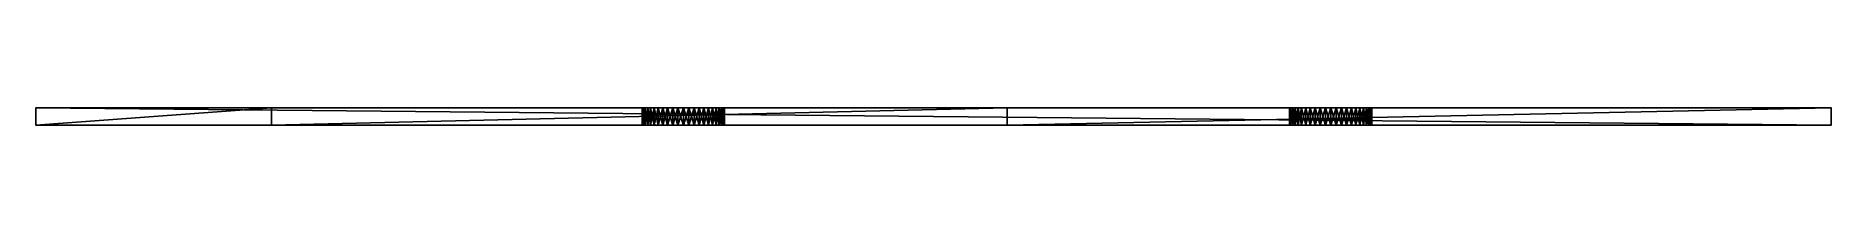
# Model space of a CAD drawing. Header units: millimetres. Extents: x 0 to 305, y 251 to 254.
import ezdxf

# ---------------------------------------------------------------- set-up
doc = ezdxf.new("R2010")
doc.units = ezdxf.units.MM
doc.layers.add('SIDE_PANEL_RH', color=7, linetype='CONTINUOUS')

msp = doc.modelspace()

# ---------------------------------------------------------------- linework, layer by layer
at = {"layer": 'SIDE_PANEL_RH'}
for points in [[(165, 254, 90), (0, 254, 65), (40, 254, 90)], [(165, 254, 90), (0, 254), (0, 254, 65)], [(0, 254), (305, 254), (305, 251)], [(0, 254), (305, 251), (0, 251)], [(40, 254, 90), (0, 254, 65), (0, 251, 65)], [(40, 254, 90), (0, 251, 65), (40, 251, 90)], [(0, 254, 65), (0, 254), (0, 251)], [(0, 254, 65), (0, 251), (0, 251, 65)], [(165, 254, 90), (40, 254, 90), (40, 251, 90)], [(165, 254, 90), (40, 251, 90), (165, 251, 90)], [(103.0599, 254, 24.0863), (103, 254, 25), (103, 251, 25)], [(103.0599, 254, 24.0863), (103, 251, 25), (103.0599, 251, 24.0863)], [(103, 254, 25), (103.0599, 254, 25.9137), (103.0599, 251, 25.9137)], [(103, 254, 25), (103.0599, 251, 25.9137), (103, 251, 25)], [(103.2385, 254, 23.1883), (103.0599, 254, 24.0863), (103.0599, 251, 24.0863)], [(103.2385, 254, 23.1883), (103.0599, 251, 24.0863), (103.2385, 251, 23.1883)], [(103.0599, 254, 25.9137), (103.2385, 254, 26.8117), (103.2385, 251, 26.8117)], [(103.0599, 254, 25.9137), (103.2385, 251, 26.8117), (103.0599, 251, 25.9137)], [(103.5328, 254, 22.3212), (103.2385, 254, 23.1883), (103.2385, 251, 23.1883)], [(103.5328, 254, 22.3212), (103.2385, 251, 23.1883), (103.5328, 251, 22.3212)], [(103.2385, 254, 26.8117), (103.5328, 254, 27.6788), (103.5328, 251, 27.6788)], [(103.2385, 254, 26.8117), (103.5328, 251, 27.6788), (103.2385, 251, 26.8117)], [(103.9378, 254, 21.5), (103.5328, 254, 22.3212), (103.5328, 251, 22.3212)], [(103.9378, 254, 21.5), (103.5328, 251, 22.3212), (103.9378, 251, 21.5)], [(103.5328, 254, 27.6788), (103.9378, 254, 28.5), (103.9378, 251, 28.5)], [(103.5328, 254, 27.6788), (103.9378, 251, 28.5), (103.5328, 251, 27.6788)], [(104.4465, 254, 20.7387), (103.9378, 254, 21.5), (103.9378, 251, 21.5)], [(104.4465, 254, 20.7387), (103.9378, 251, 21.5), (104.4465, 251, 20.7387)], [(103.9378, 254, 28.5), (104.4465, 254, 29.2613), (104.4465, 251, 29.2613)], [(103.9378, 254, 28.5), (104.4465, 251, 29.2613), (103.9378, 251, 28.5)], [(105.0503, 254, 20.0503), (104.4465, 254, 20.7387), (104.4465, 251, 20.7387)], [(105.0503, 254, 20.0503), (104.4465, 251, 20.7387), (105.0503, 251, 20.0503)], [(104.4465, 254, 29.2613), (105.0503, 254, 29.9497), (105.0503, 251, 29.9497)], [(104.4465, 254, 29.2613), (105.0503, 251, 29.9497), (104.4465, 251, 29.2613)], [(105.7387, 254, 19.4465), (105.0503, 254, 20.0503), (105.0503, 251, 20.0503)], [(105.7387, 254, 19.4465), (105.0503, 251, 20.0503), (105.7387, 251, 19.4465)], [(105.0503, 254, 29.9497), (105.7387, 254, 30.5535), (105.7387, 251, 30.5535)], [(105.0503, 254, 29.9497), (105.7387, 251, 30.5535), (105.0503, 251, 29.9497)], [(106.5, 254, 18.9378), (105.7387, 254, 19.4465), (105.7387, 251, 19.4465)], [(106.5, 254, 18.9378), (105.7387, 251, 19.4465), (106.5, 251, 18.9378)], [(105.7387, 254, 30.5535), (106.5, 254, 31.0622), (106.5, 251, 31.0622)], [(105.7387, 254, 30.5535), (106.5, 251, 31.0622), (105.7387, 251, 30.5535)], [(107.3212, 254, 18.5328), (106.5, 254, 18.9378), (106.5, 251, 18.9378)], [(107.3212, 254, 18.5328), (106.5, 251, 18.9378), (107.3212, 251, 18.5328)], [(106.5, 254, 31.0622), (107.3212, 254, 31.4672), (107.3212, 251, 31.4672)], [(106.5, 254, 31.0622), (107.3212, 251, 31.4672), (106.5, 251, 31.0622)], [(108.1883, 254, 18.2385), (107.3212, 254, 18.5328), (107.3212, 251, 18.5328)], [(108.1883, 254, 18.2385), (107.3212, 251, 18.5328), (108.1883, 251, 18.2385)], [(107.3212, 254, 31.4672), (108.1883, 254, 31.7615), (108.1883, 251, 31.7615)], [(107.3212, 254, 31.4672), (108.1883, 251, 31.7615), (107.3212, 251, 31.4672)], [(109.0863, 254, 18.0599), (108.1883, 254, 18.2385), (108.1883, 251, 18.2385)], [(109.0863, 254, 18.0599), (108.1883, 251, 18.2385), (109.0863, 251, 18.0599)], [(108.1883, 254, 31.7615), (109.0863, 254, 31.9401), (109.0863, 251, 31.9401)], [(108.1883, 254, 31.7615), (109.0863, 251, 31.9401), (108.1883, 251, 31.7615)], [(110, 254, 18), (109.0863, 254, 18.0599), (109.0863, 251, 18.0599)], [(110, 254, 18), (109.0863, 251, 18.0599), (110, 251, 18)], [(109.0863, 254, 31.9401), (110, 254, 32), (110, 251, 32)], [(109.0863, 254, 31.9401), (110, 251, 32), (109.0863, 251, 31.9401)], [(110.9137, 254, 18.0599), (110, 254, 18), (110, 251, 18)], [(110.9137, 254, 18.0599), (110, 251, 18), (110.9137, 251, 18.0599)], [(110, 254, 32), (110.9137, 254, 31.9401), (110.9137, 251, 31.9401)], [(110, 254, 32), (110.9137, 251, 31.9401), (110, 251, 32)], [(111.8117, 254, 18.2385), (110.9137, 254, 18.0599), (110.9137, 251, 18.0599)], [(111.8117, 254, 18.2385), (110.9137, 251, 18.0599), (111.8117, 251, 18.2385)], [(110.9137, 254, 31.9401), (111.8117, 254, 31.7615), (111.8117, 251, 31.7615)], [(110.9137, 254, 31.9401), (111.8117, 251, 31.7615), (110.9137, 251, 31.9401)], [(112.6788, 254, 18.5328), (111.8117, 254, 18.2385), (111.8117, 251, 18.2385)], [(112.6788, 254, 18.5328), (111.8117, 251, 18.2385), (112.6788, 251, 18.5328)], [(111.8117, 254, 31.7615), (112.6788, 254, 31.4672), (112.6788, 251, 31.4672)], [(111.8117, 254, 31.7615), (112.6788, 251, 31.4672), (111.8117, 251, 31.7615)], [(113.5, 254, 18.9378), (112.6788, 254, 18.5328), (112.6788, 251, 18.5328)], [(113.5, 254, 18.9378), (112.6788, 251, 18.5328), (113.5, 251, 18.9378)], [(112.6788, 254, 31.4672), (113.5, 254, 31.0622), (113.5, 251, 31.0622)], [(112.6788, 254, 31.4672), (113.5, 251, 31.0622), (112.6788, 251, 31.4672)], [(114.2613, 254, 19.4465), (113.5, 254, 18.9378), (113.5, 251, 18.9378)], [(114.2613, 254, 19.4465), (113.5, 251, 18.9378), (114.2613, 251, 19.4465)], [(113.5, 254, 31.0622), (114.2613, 254, 30.5535), (114.2613, 251, 30.5535)], [(113.5, 254, 31.0622), (114.2613, 251, 30.5535), (113.5, 251, 31.0622)], [(114.9497, 254, 20.0503), (114.2613, 254, 19.4465), (114.2613, 251, 19.4465)], [(114.9497, 254, 20.0503), (114.2613, 251, 19.4465), (114.9497, 251, 20.0503)], [(114.2613, 254, 30.5535), (114.9497, 254, 29.9497), (114.9497, 251, 29.9497)], [(114.2613, 254, 30.5535), (114.9497, 251, 29.9497), (114.2613, 251, 30.5535)], [(115.5535, 254, 20.7387), (114.9497, 254, 20.0503), (114.9497, 251, 20.0503)], [(115.5535, 254, 20.7387), (114.9497, 251, 20.0503), (115.5535, 251, 20.7387)], [(114.9497, 254, 29.9497), (115.5535, 254, 29.2613), (115.5535, 251, 29.2613)], [(114.9497, 254, 29.9497), (115.5535, 251, 29.2613), (114.9497, 251, 29.9497)], [(116.0622, 254, 21.5), (115.5535, 254, 20.7387), (115.5535, 251, 20.7387)], [(116.0622, 254, 21.5), (115.5535, 251, 20.7387), (116.0622, 251, 21.5)], [(115.5535, 254, 29.2613), (116.0622, 254, 28.5), (116.0622, 251, 28.5)], [(115.5535, 254, 29.2613), (116.0622, 251, 28.5), (115.5535, 251, 29.2613)], [(116.4672, 254, 22.3212), (116.0622, 254, 21.5), (116.0622, 251, 21.5)], [(116.4672, 254, 22.3212), (116.0622, 251, 21.5), (116.4672, 251, 22.3212)], [(116.0622, 254, 28.5), (116.4672, 254, 27.6788), (116.4672, 251, 27.6788)], [(116.0622, 254, 28.5), (116.4672, 251, 27.6788), (116.0622, 251, 28.5)], [(116.7615, 254, 23.1883), (116.4672, 254, 22.3212), (116.4672, 251, 22.3212)], [(116.7615, 254, 23.1883), (116.4672, 251, 22.3212), (116.7615, 251, 23.1883)], [(116.4672, 254, 27.6788), (116.7615, 254, 26.8117), (116.7615, 251, 26.8117)], [(116.4672, 254, 27.6788), (116.7615, 251, 26.8117), (116.4672, 251, 27.6788)], [(116.9401, 254, 24.0863), (116.7615, 254, 23.1883), (116.7615, 251, 23.1883)], [(116.9401, 254, 24.0863), (116.7615, 251, 23.1883), (116.9401, 251, 24.0863)], [(116.7615, 254, 26.8117), (116.9401, 254, 25.9137), (116.9401, 251, 25.9137)], [(116.7615, 254, 26.8117), (116.9401, 251, 25.9137), (116.7615, 251, 26.8117)], [(116.9401, 254, 25.9137), (117, 254, 25), (117, 251, 25)], [(116.9401, 254, 25.9137), (117, 251, 25), (116.9401, 251, 25.9137)], [(117, 254, 25), (116.9401, 254, 24.0863), (116.9401, 251, 24.0863)], [(117, 254, 25), (116.9401, 251, 24.0863), (117, 251, 25)], [(305, 254), (165, 254, 90), (165, 251, 90)], [(305, 254), (165, 251, 90), (305, 251)], [(213.0599, 254, 24.0863), (213, 254, 25), (213, 251, 25)], [(213.0599, 254, 24.0863), (213, 251, 25), (213.0599, 251, 24.0863)], [(213, 254, 25), (213.0599, 254, 25.9137), (213.0599, 251, 25.9137)], [(213, 254, 25), (213.0599, 251, 25.9137), (213, 251, 25)], [(213.2385, 254, 23.1883), (213.0599, 254, 24.0863), (213.0599, 251, 24.0863)], [(213.2385, 254, 23.1883), (213.0599, 251, 24.0863), (213.2385, 251, 23.1883)], [(213.0599, 254, 25.9137), (213.2385, 254, 26.8117), (213.2385, 251, 26.8117)], [(213.0599, 254, 25.9137), (213.2385, 251, 26.8117), (213.0599, 251, 25.9137)], [(213.5328, 254, 22.3212), (213.2385, 254, 23.1883), (213.2385, 251, 23.1883)], [(213.5328, 254, 22.3212), (213.2385, 251, 23.1883), (213.5328, 251, 22.3212)], [(213.2385, 254, 26.8117), (213.5328, 254, 27.6788), (213.5328, 251, 27.6788)], [(213.2385, 254, 26.8117), (213.5328, 251, 27.6788), (213.2385, 251, 26.8117)], [(213.9378, 254, 21.5), (213.5328, 254, 22.3212), (213.5328, 251, 22.3212)], [(213.9378, 254, 21.5), (213.5328, 251, 22.3212), (213.9378, 251, 21.5)], [(213.5328, 254, 27.6788), (213.9378, 254, 28.5), (213.9378, 251, 28.5)], [(213.5328, 254, 27.6788), (213.9378, 251, 28.5), (213.5328, 251, 27.6788)], [(214.4465, 254, 20.7387), (213.9378, 254, 21.5), (213.9378, 251, 21.5)], [(214.4465, 254, 20.7387), (213.9378, 251, 21.5), (214.4465, 251, 20.7387)], [(213.9378, 254, 28.5), (214.4465, 254, 29.2613), (214.4465, 251, 29.2613)], [(213.9378, 254, 28.5), (214.4465, 251, 29.2613), (213.9378, 251, 28.5)], [(215.0502, 254, 20.0503), (214.4465, 254, 20.7387), (214.4465, 251, 20.7387)], [(215.0502, 254, 20.0503), (214.4465, 251, 20.7387), (215.0502, 251, 20.0503)], [(214.4465, 254, 29.2613), (215.0502, 254, 29.9497), (215.0502, 251, 29.9497)], [(214.4465, 254, 29.2613), (215.0502, 251, 29.9497), (214.4465, 251, 29.2613)], [(215.7387, 254, 19.4465), (215.0502, 254, 20.0503), (215.0502, 251, 20.0503)], [(215.7387, 254, 19.4465), (215.0502, 251, 20.0503), (215.7387, 251, 19.4465)], [(215.0502, 254, 29.9497), (215.7387, 254, 30.5535), (215.7387, 251, 30.5535)], [(215.0502, 254, 29.9497), (215.7387, 251, 30.5535), (215.0502, 251, 29.9497)], [(216.5, 254, 18.9378), (215.7387, 254, 19.4465), (215.7387, 251, 19.4465)], [(216.5, 254, 18.9378), (215.7387, 251, 19.4465), (216.5, 251, 18.9378)], [(215.7387, 254, 30.5535), (216.5, 254, 31.0622), (216.5, 251, 31.0622)], [(215.7387, 254, 30.5535), (216.5, 251, 31.0622), (215.7387, 251, 30.5535)], [(217.3212, 254, 18.5328), (216.5, 254, 18.9378), (216.5, 251, 18.9378)], [(217.3212, 254, 18.5328), (216.5, 251, 18.9378), (217.3212, 251, 18.5328)], [(216.5, 254, 31.0622), (217.3212, 254, 31.4672), (217.3212, 251, 31.4672)], [(216.5, 254, 31.0622), (217.3212, 251, 31.4672), (216.5, 251, 31.0622)], [(218.1883, 254, 18.2385), (217.3212, 254, 18.5328), (217.3212, 251, 18.5328)], [(218.1883, 254, 18.2385), (217.3212, 251, 18.5328), (218.1883, 251, 18.2385)], [(217.3212, 254, 31.4672), (218.1883, 254, 31.7615), (218.1883, 251, 31.7615)], [(217.3212, 254, 31.4672), (218.1883, 251, 31.7615), (217.3212, 251, 31.4672)], [(219.0863, 254, 18.0599), (218.1883, 254, 18.2385), (218.1883, 251, 18.2385)], [(219.0863, 254, 18.0599), (218.1883, 251, 18.2385), (219.0863, 251, 18.0599)], [(218.1883, 254, 31.7615), (219.0863, 254, 31.9401), (219.0863, 251, 31.9401)], [(218.1883, 254, 31.7615), (219.0863, 251, 31.9401), (218.1883, 251, 31.7615)], [(220, 254, 18), (219.0863, 254, 18.0599), (219.0863, 251, 18.0599)], [(220, 254, 18), (219.0863, 251, 18.0599), (220, 251, 18)], [(219.0863, 254, 31.9401), (220, 254, 32), (220, 251, 32)], [(219.0863, 254, 31.9401), (220, 251, 32), (219.0863, 251, 31.9401)], [(220.9137, 254, 18.0599), (220, 254, 18), (220, 251, 18)], [(220.9137, 254, 18.0599), (220, 251, 18), (220.9137, 251, 18.0599)], [(220, 254, 32), (220.9137, 254, 31.9401), (220.9137, 251, 31.9401)], [(220, 254, 32), (220.9137, 251, 31.9401), (220, 251, 32)], [(221.8117, 254, 18.2385), (220.9137, 254, 18.0599), (220.9137, 251, 18.0599)], [(221.8117, 254, 18.2385), (220.9137, 251, 18.0599), (221.8117, 251, 18.2385)], [(220.9137, 254, 31.9401), (221.8117, 254, 31.7615), (221.8117, 251, 31.7615)], [(220.9137, 254, 31.9401), (221.8117, 251, 31.7615), (220.9137, 251, 31.9401)], [(222.6788, 254, 18.5328), (221.8117, 254, 18.2385), (221.8117, 251, 18.2385)], [(222.6788, 254, 18.5328), (221.8117, 251, 18.2385), (222.6788, 251, 18.5328)], [(221.8117, 254, 31.7615), (222.6788, 254, 31.4672), (222.6788, 251, 31.4672)], [(221.8117, 254, 31.7615), (222.6788, 251, 31.4672), (221.8117, 251, 31.7615)], [(223.5, 254, 18.9378), (222.6788, 254, 18.5328), (222.6788, 251, 18.5328)], [(223.5, 254, 18.9378), (222.6788, 251, 18.5328), (223.5, 251, 18.9378)], [(222.6788, 254, 31.4672), (223.5, 254, 31.0622), (223.5, 251, 31.0622)], [(222.6788, 254, 31.4672), (223.5, 251, 31.0622), (222.6788, 251, 31.4672)], [(224.2613, 254, 19.4465), (223.5, 254, 18.9378), (223.5, 251, 18.9378)], [(224.2613, 254, 19.4465), (223.5, 251, 18.9378), (224.2613, 251, 19.4465)], [(223.5, 254, 31.0622), (224.2613, 254, 30.5535), (224.2613, 251, 30.5535)], [(223.5, 254, 31.0622), (224.2613, 251, 30.5535), (223.5, 251, 31.0622)], [(224.9498, 254, 20.0503), (224.2613, 254, 19.4465), (224.2613, 251, 19.4465)], [(224.9498, 254, 20.0503), (224.2613, 251, 19.4465), (224.9498, 251, 20.0503)], [(224.2613, 254, 30.5535), (224.9498, 254, 29.9497), (224.9498, 251, 29.9497)], [(224.2613, 254, 30.5535), (224.9498, 251, 29.9497), (224.2613, 251, 30.5535)], [(225.5535, 254, 20.7387), (224.9498, 254, 20.0503), (224.9498, 251, 20.0503)], [(225.5535, 254, 20.7387), (224.9498, 251, 20.0503), (225.5535, 251, 20.7387)], [(224.9498, 254, 29.9497), (225.5535, 254, 29.2613), (225.5535, 251, 29.2613)], [(224.9498, 254, 29.9497), (225.5535, 251, 29.2613), (224.9498, 251, 29.9497)], [(226.0622, 254, 21.5), (225.5535, 254, 20.7387), (225.5535, 251, 20.7387)], [(226.0622, 254, 21.5), (225.5535, 251, 20.7387), (226.0622, 251, 21.5)], [(225.5535, 254, 29.2613), (226.0622, 254, 28.5), (226.0622, 251, 28.5)], [(225.5535, 254, 29.2613), (226.0622, 251, 28.5), (225.5535, 251, 29.2613)], [(226.4672, 254, 22.3212), (226.0622, 254, 21.5), (226.0622, 251, 21.5)], [(226.4672, 254, 22.3212), (226.0622, 251, 21.5), (226.4672, 251, 22.3212)], [(226.0622, 254, 28.5), (226.4672, 254, 27.6788), (226.4672, 251, 27.6788)], [(226.0622, 254, 28.5), (226.4672, 251, 27.6788), (226.0622, 251, 28.5)], [(226.7615, 254, 23.1883), (226.4672, 254, 22.3212), (226.4672, 251, 22.3212)], [(226.7615, 254, 23.1883), (226.4672, 251, 22.3212), (226.7615, 251, 23.1883)], [(226.4672, 254, 27.6788), (226.7615, 254, 26.8117), (226.7615, 251, 26.8117)], [(226.4672, 254, 27.6788), (226.7615, 251, 26.8117), (226.4672, 251, 27.6788)], [(226.9401, 254, 24.0863), (226.7615, 254, 23.1883), (226.7615, 251, 23.1883)], [(226.9401, 254, 24.0863), (226.7615, 251, 23.1883), (226.9401, 251, 24.0863)], [(226.7615, 254, 26.8117), (226.9401, 254, 25.9137), (226.9401, 251, 25.9137)], [(226.7615, 254, 26.8117), (226.9401, 251, 25.9137), (226.7615, 251, 26.8117)], [(226.9401, 254, 25.9137), (227, 254, 25), (227, 251, 25)], [(226.9401, 254, 25.9137), (227, 251, 25), (226.9401, 251, 25.9137)], [(227, 254, 25), (226.9401, 254, 24.0863), (226.9401, 251, 24.0863)], [(227, 254, 25), (226.9401, 251, 24.0863), (227, 251, 25)], [(165, 251, 90), (40, 251, 90), (0, 251, 65)], [(165, 251, 90), (0, 251, 65), (0, 251)]]:
    msp.add_3dface(points, dxfattribs=at)

doc.saveas('drawing.dxf')
